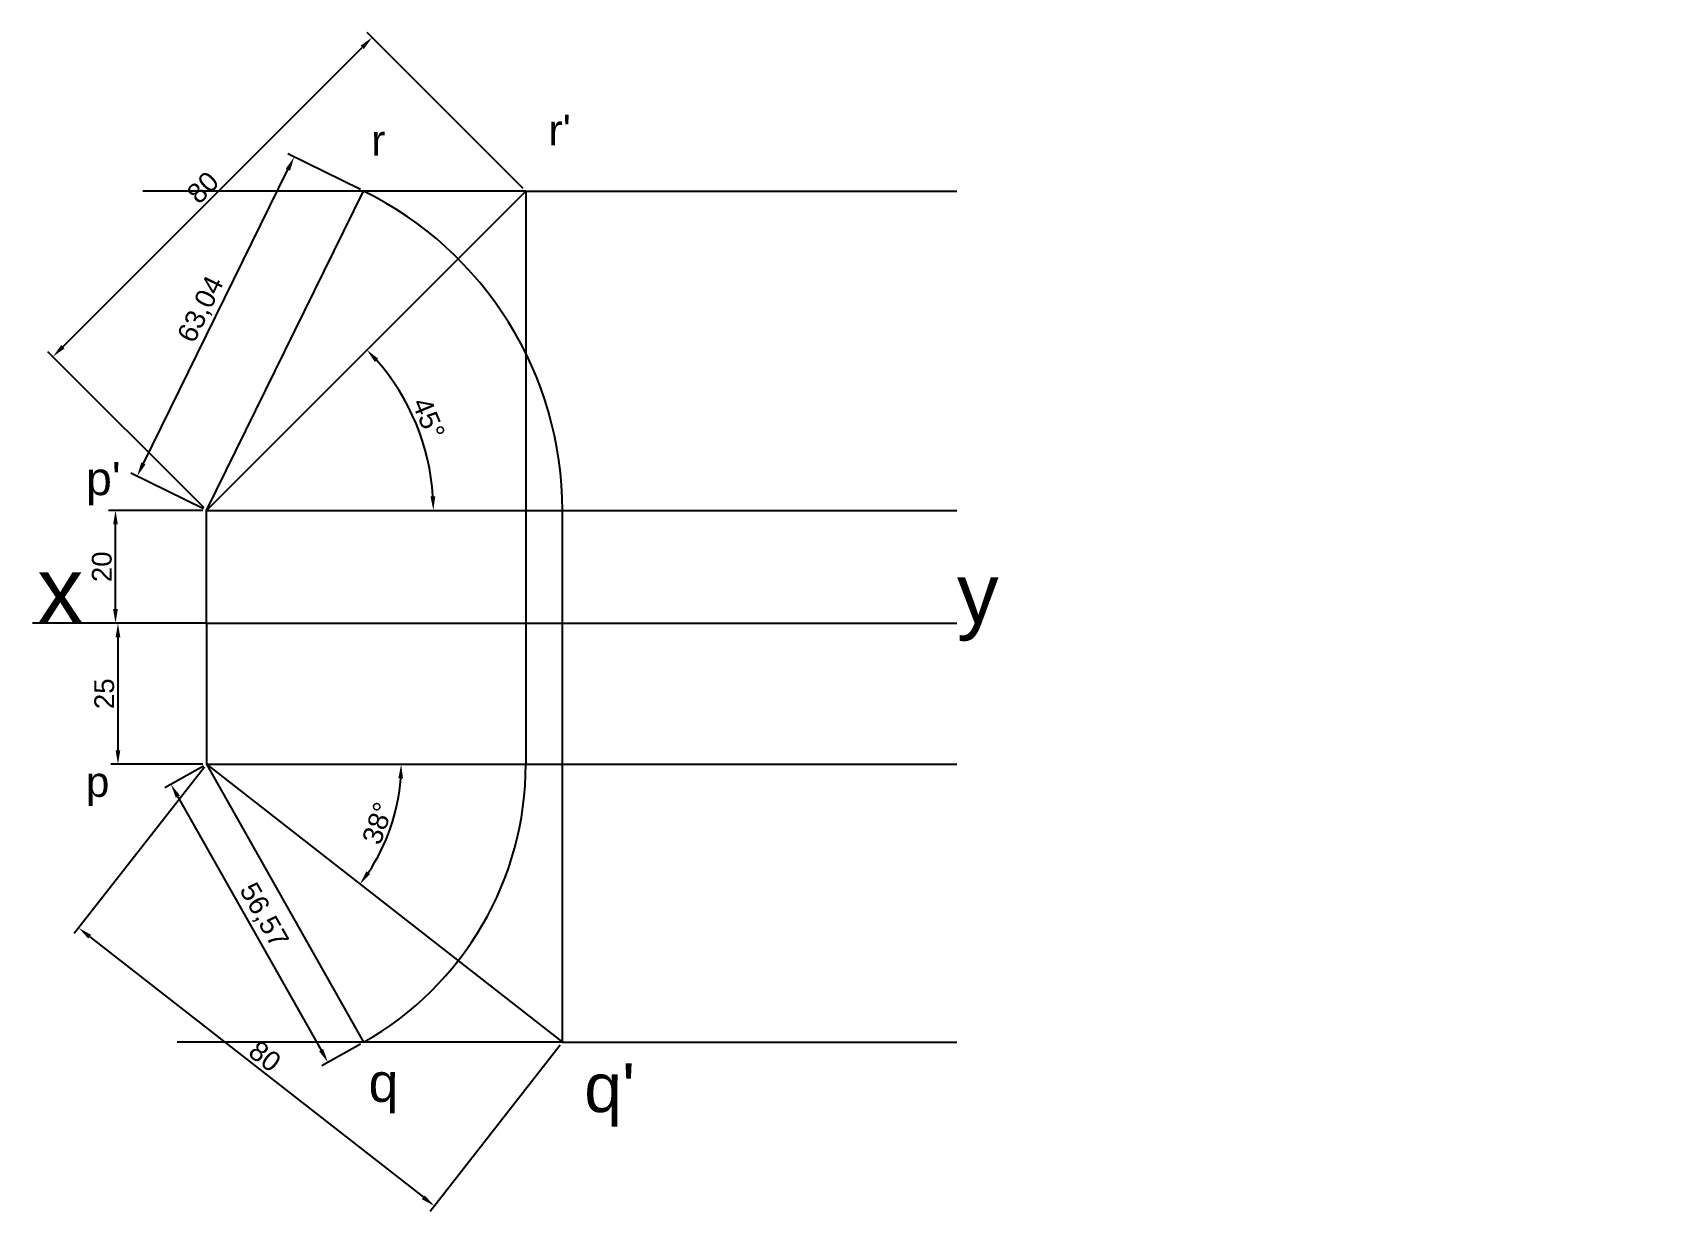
# Model space of a CAD drawing. Header units: millimetres. Extents: x 33 to 320, y 9 to 218.
import ezdxf

# ---------------------------------------------------------------- set-up
doc = ezdxf.new("R2010")
doc.units = ezdxf.units.MM
doc.styles.get("Standard").update_dxf_attribs({"font": 'arial.ttf'})
doc.dimstyles.new('ISO-25', dxfattribs={"dimtxt": 3.5, "dimasz": 2.5, "dimexe": 1.25, "dimexo": 0.625, "dimtad": 1, "dimtxsty": 'Standard', "dimcen": 2.5, "dimclrt": 4, "dimadec": 0, "dimazin": 0, "dimtfac": 1, "dimtmove": 0, "dimatfit": 3, "dimfxl": 1, "dimarcsym": 0})

# ---------------------------------------------------------------- blocks, each defined once
blk = doc.blocks.new('*D2')
at = {"color": 0, "lineweight": -2, "transparency": 16777216}
blk.add_arc((63.58, 88.46), 34.49, 326.1544, 355.8456, dxfattribs=at)
at = {"color": 0, "transparency": 16777216}
for points in [[(97.56, 85.98), (98.39, 85.95), (98.06, 88.46)], [(92.56, 69.01), (91.88, 69.5), (90.75, 67.23)]]:
    blk.add_solid(points, dxfattribs=at)
at = {"layer": 'Defpoints', "color": 0, "transparency": 16777216}
for p in [(63.58, 88.46), (63.58, 88.46), (320.3, 88.46), (94.75, 73.7), (126.62, 39.21)]:
    blk.add_point(p, dxfattribs=at)
at = {"color": 4, "transparency": 16777216, "insert": (93.9, 78.02), "char_height": 3.5, "attachment_point": 5, "rotation": 71}
blk.add_mtext('38°', dxfattribs=at)
blk = doc.blocks.new('*D3')
at = {"color": 0, "lineweight": -2, "transparency": 16777216}
blk.add_arc((63.58, 133.46), 40.18, 3.5654, 41.4346, dxfattribs=at)
at = {"color": 0, "transparency": 16777216}
for points in [[(93.4, 159.76), (94.01, 160.34), (91.99, 161.87)], [(104.1, 135.97), (103.26, 135.95), (103.76, 133.46)]]:
    blk.add_solid(points, dxfattribs=at)
at = {"layer": 'Defpoints', "color": 0, "transparency": 16777216}
for p in [(120.15, 190.03), (102.39, 143.86), (63.58, 133.46), (63.58, 133.46), (176.71, 133.46)]:
    blk.add_point(p, dxfattribs=at)
at = {"color": 4, "transparency": 16777216, "insert": (102.92, 149.76), "char_height": 3.5, "attachment_point": 5, "rotation": 292.5}
blk.add_mtext('45°', dxfattribs=at)
blk = doc.blocks.new('*D4')
at = {"color": 0, "lineweight": -2, "transparency": 16777216}
for p, q in [((62.95, 133.46), (46.2, 133.46)), ((47.45, 115.96), (47.45, 130.96)), ((62.95, 113.46), (46.2, 113.46))]:
    blk.add_line(p, q, dxfattribs=at)
at = {"color": 0, "transparency": 16777216}
for points in [[(47.03, 130.96), (47.86, 130.96), (47.45, 133.46)], [(47.03, 115.96), (47.86, 115.96), (47.45, 113.46)]]:
    blk.add_solid(points, dxfattribs=at)
at = {"layer": 'Defpoints', "color": 0, "transparency": 16777216}
for p in [(47.45, 133.46), (63.58, 133.46), (63.58, 113.46)]:
    blk.add_point(p, dxfattribs=at)
at = {"color": 4, "transparency": 16777216, "insert": (45.04, 123.46), "char_height": 3.5, "attachment_point": 5, "rotation": 90}
blk.add_mtext('20', dxfattribs=at)
blk = doc.blocks.new('*D5')
at = {"color": 0, "lineweight": -2, "transparency": 16777216}
for p, q in [((62.95, 113.46), (46.63, 113.46)), ((47.88, 110.96), (47.88, 90.96)), ((62.95, 88.46), (46.63, 88.46))]:
    blk.add_line(p, q, dxfattribs=at)
at = {"color": 0, "transparency": 16777216}
for points in [[(47.47, 110.96), (48.3, 110.96), (47.88, 113.46)], [(47.47, 90.96), (48.3, 90.96), (47.88, 88.46)]]:
    blk.add_solid(points, dxfattribs=at)
at = {"layer": 'Defpoints', "color": 0, "transparency": 16777216}
for p in [(63.58, 113.46), (47.88, 88.46), (63.58, 88.46)]:
    blk.add_point(p, dxfattribs=at)
at = {"color": 4, "transparency": 16777216, "insert": (45.47, 100.96), "char_height": 3.5, "attachment_point": 5, "rotation": 90}
blk.add_mtext('25', dxfattribs=at)
blk = doc.blocks.new('*D7')
at = {"color": 0, "lineweight": -2, "transparency": 16777216}
for p, q in [((119.7, 190.47), (92.04, 218.13)), ((38.12, 162.45), (91.16, 215.48)), ((63.14, 133.9), (35.47, 161.57))]:
    blk.add_line(p, q, dxfattribs=at)
at = {"color": 0, "transparency": 16777216}
for points in [[(90.86, 215.78), (91.45, 215.19), (92.92, 217.25)], [(37.83, 162.74), (38.42, 162.15), (36.36, 160.68)]]:
    blk.add_solid(points, dxfattribs=at)
at = {"layer": 'Defpoints', "color": 0, "transparency": 16777216}
for p in [(92.92, 217.25), (120.15, 190.03), (63.58, 133.46)]:
    blk.add_point(p, dxfattribs=at)
at = {"color": 4, "transparency": 16777216, "insert": (62.93, 190.67), "char_height": 3.5, "attachment_point": 5, "rotation": 45}
blk.add_mtext('80', dxfattribs=at)
blk = doc.blocks.new('*D8')
at = {"color": 0, "lineweight": -2, "transparency": 16777216}
for p, q in [((90.84, 190.3), (77.99, 196.63)), ((52.39, 141.75), (78, 193.83)), ((63.02, 133.74), (50.16, 140.06))]:
    blk.add_line(p, q, dxfattribs=at)
at = {"color": 0, "transparency": 16777216}
for points in [[(77.63, 194.02), (78.38, 193.65), (79.11, 196.07)], [(52.01, 141.93), (52.76, 141.57), (51.28, 139.51)]]:
    blk.add_solid(points, dxfattribs=at)
at = {"layer": 'Defpoints', "color": 0, "transparency": 16777216}
for p in [(79.11, 196.07), (91.4, 190.03), (63.58, 133.46)]:
    blk.add_point(p, dxfattribs=at)
at = {"color": 4, "transparency": 16777216, "insert": (62.75, 168.99), "char_height": 3.5, "attachment_point": 5, "rotation": 63.8095}
blk.add_mtext('63,04', dxfattribs=at)
blk = doc.blocks.new('*D9')
at = {"color": 0, "lineweight": -2, "transparency": 16777216}
for p, q in [((63.19, 87.97), (40.15, 58.47)), ((42.89, 57.92), (101.99, 11.74)), ((126.23, 38.71), (103.19, 9.22))]:
    blk.add_line(p, q, dxfattribs=at)
at = {"color": 0, "transparency": 16777216}
for points in [[(43.14, 58.25), (42.63, 57.59), (40.92, 59.46)], [(102.24, 12.07), (101.73, 11.41), (103.96, 10.2)]]:
    blk.add_solid(points, dxfattribs=at)
at = {"layer": 'Defpoints', "color": 0, "transparency": 16777216}
for p in [(63.58, 88.46), (126.62, 39.21), (103.96, 10.2)]:
    blk.add_point(p, dxfattribs=at)
at = {"color": 4, "transparency": 16777216, "insert": (73.92, 36.73), "char_height": 3.5, "attachment_point": 5, "rotation": 322}
blk.add_mtext('80', dxfattribs=at)
blk = doc.blocks.new('*D10')
at = {"color": 0, "lineweight": -2, "transparency": 16777216}
for p, q in [((63.03, 88.15), (56.19, 84.28)), ((58.5, 82.72), (83.87, 37.82)), ((90.86, 38.9), (84.01, 35.03))]:
    blk.add_line(p, q, dxfattribs=at)
at = {"color": 0, "transparency": 16777216}
for points in [[(58.87, 82.93), (58.14, 82.52), (57.27, 84.9)], [(84.23, 38.03), (83.51, 37.62), (85.1, 35.65)]]:
    blk.add_solid(points, dxfattribs=at)
at = {"layer": 'Defpoints', "color": 0, "transparency": 16777216}
for p in [(63.58, 88.46), (91.4, 39.21), (85.1, 35.65)]:
    blk.add_point(p, dxfattribs=at)
at = {"color": 4, "transparency": 16777216, "insert": (73.56, 61.61), "char_height": 3.5, "attachment_point": 5, "rotation": 299.4626}
blk.add_mtext('56,57', dxfattribs=at)

msp = doc.modelspace()

# ---------------------------------------------------------------- linework, layer by layer
for p, q in [((120.146, 190.028), (52.283, 190.028)), ((63.577, 133.459), (120.146, 190.028)), ((63.577, 133.459), (91.401, 190.028)), ((120.146, 190.028), (196.527, 190.028)), ((120.146, 190.028), (120.146, 88.459)), ((63.577, 113.459), (63.577, 133.459)), ((63.577, 133.459), (176.714, 133.459)), ((126.618, 39.207), (126.618, 133.459)), ((176.714, 133.459), (196.527, 133.459)), ((63.577, 113.459), (32.736, 113.459)), ((63.577, 113.459), (196.527, 113.459)), ((63.577, 113.459), (63.577, 88.459)), ((63.577, 88.459), (196.527, 88.459)), ((63.577, 88.459), (126.618, 39.207)), ((63.577, 88.459), (91.401, 39.207)), ((126.618, 39.207), (58.364, 39.207)), ((126.618, 39.207), (196.527, 39.207))]:
    msp.add_line(p, q)
for centre, radius, start, end in [((63.577, 133.459), 63.041, 0, 63.80948), ((63.577, 88.459), 56.569, 299.46262, 0)]:
    msp.add_arc(centre, radius, start, end)

# ---------------------------------------------------------------- texts
for s, height, p in [("r'", 5.4522, (124.14, 198.12)), ('r', 5.452, (92.749, 196.302)), ("p'", 5.8913, (42.22, 136.154)), ('x', 11.727, (33.577, 113.459)), ('y', 10.598, (196.527, 113.459)), ('p', 5.328, (42.22, 82.692)), ("q'", 8.6312, (130.493, 26.843)), ('q', 6.814, (92.284, 28.661))]:
    msp.add_text(s, height=height).set_placement(p)

# ---------------------------------------------------------------- dimensions: what is measured, and where the dimension line sits
for p1, p2, distance, picture, middle in [((63.577, 133.459), (120.146, 190.028), 38.498, '*D7', (62.934, 190.671)), ((63.577, 133.459), (91.401, 190.028), 13.7, '*D8', (62.747, 168.995)), ((63.577, 88.459), (126.618, 39.207), -36.806, '*D9', (73.923, 36.73)), ((63.577, 88.459), (91.401, 39.207), -7.238, '*D10', (73.562, 61.615))]:
    dim = msp.add_aligned_dim(p1=p1, p2=p2, distance=distance, dimstyle='ISO-25')
    dim.commit()
    dim.dimension.update_dxf_attribs({"geometry": picture, "text_midpoint": middle})
for base, line1, line2, picture, middle in [((102.389, 143.859), ((63.577, 133.459), (176.714, 133.459)), ((63.577, 133.459), (120.146, 190.028)), '*D3', (102.922, 149.757)), ((94.747, 73.703), ((63.577, 88.459), (126.618, 39.207)), ((63.577, 88.459), (320.301, 88.459)), '*D2', (93.903, 78.017))]:
    dim = msp.add_angular_dim_2l(base=base, line1=line1, line2=line2, dimstyle='ISO-25')
    dim.commit()
    dim.dimension.update_dxf_attribs({"geometry": picture, "text_midpoint": middle})
for base, p2, picture, middle in [((47.447, 133.459), (63.577, 133.459), '*D4', (45.035, 123.459)), ((47.882, 88.459), (63.577, 88.459), '*D5', (45.47, 100.959))]:
    dim = msp.add_linear_dim(base=base, p1=(63.577, 113.459), p2=p2, angle=90, dimstyle='ISO-25')
    dim.commit()
    dim.dimension.update_dxf_attribs({"geometry": picture, "text_midpoint": middle})

doc.saveas('drawing.dxf')
